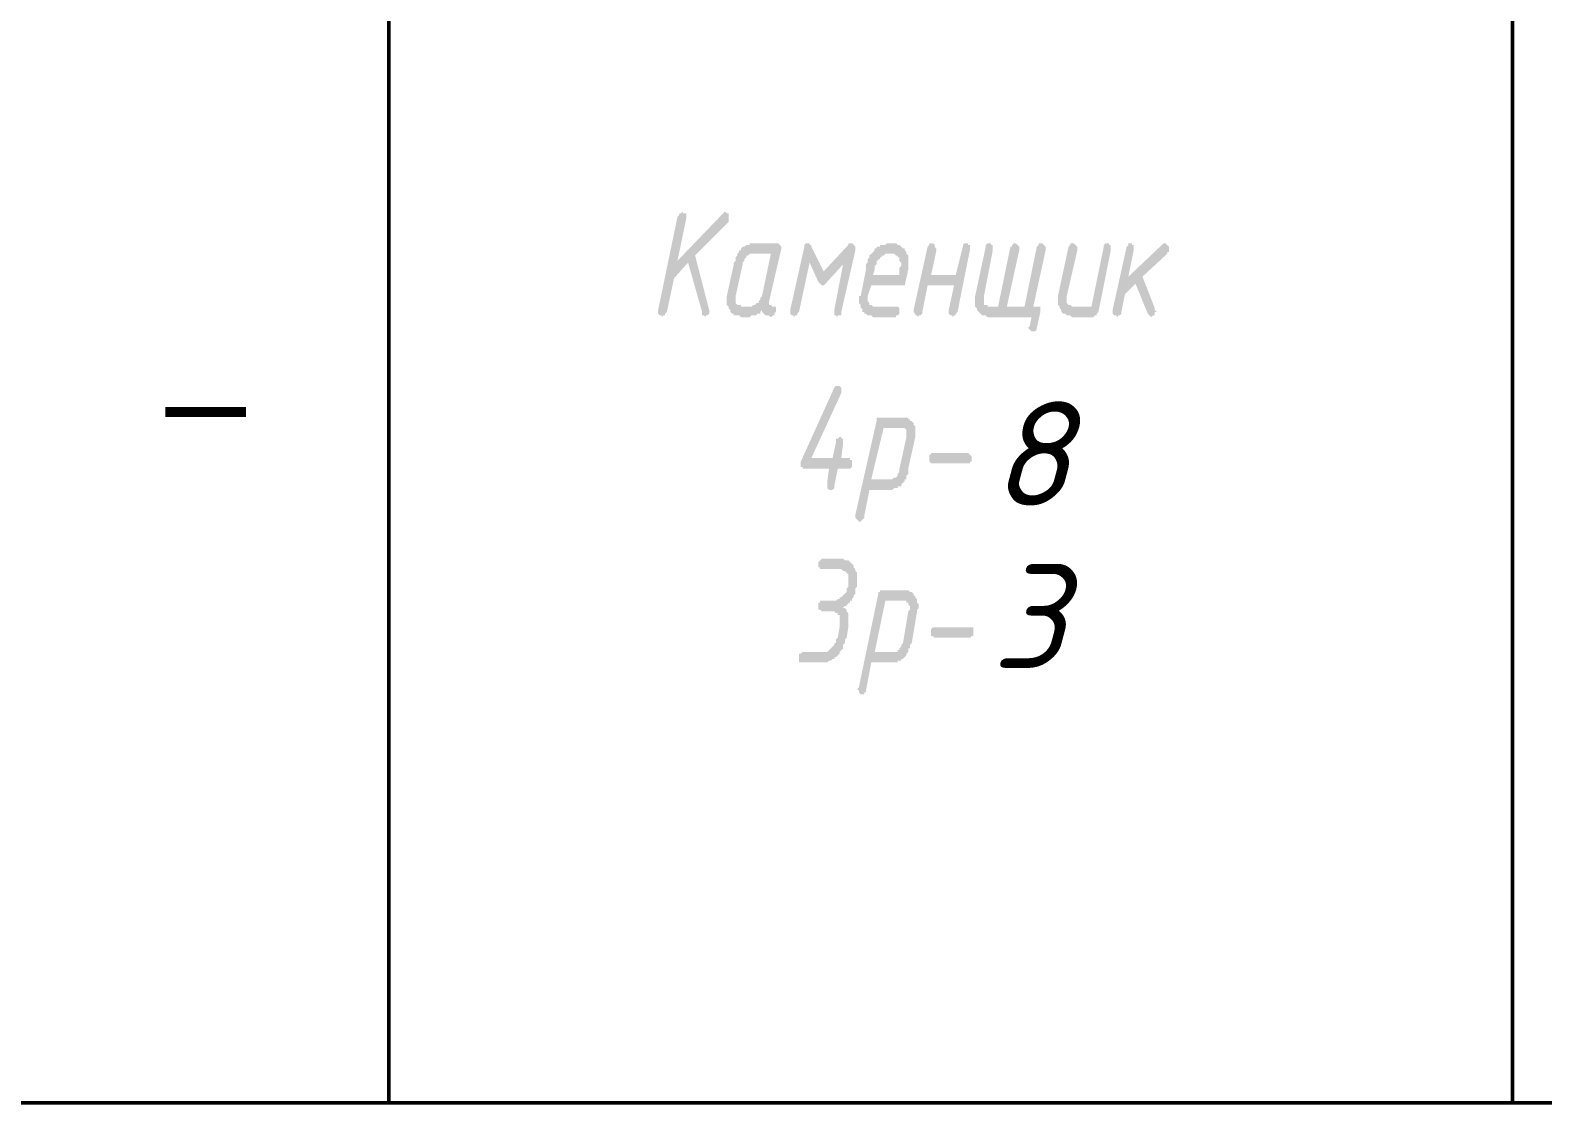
# Model space of a CAD drawing. Header units: millimetres. Extents: x 2279 to 5236, y 896 to 2828.
# Drawn here: x 4141.61 to 4177.96, y 1819.5 to 1845.27 of the extents above; entities that cross this region are included whole.
import ezdxf

# ---------------------------------------------------------------- set-up
doc = ezdxf.new("R2010")
doc.units = ezdxf.units.MM
doc.layers.add('PDF _!!ТОНКАЯ', color=7, linetype='Continuous')
doc.layers.add('PDF _Текст', color=7, linetype='Continuous')
doc.styles.add('PDF Arial', font='arial.ttf')
doc.styles.add('PDF ISOCPEUR Italic', font='isocpeui.ttf')

msp = doc.modelspace()

# ---------------------------------------------------------------- hatches: boundary and pattern name
at = {"layer": 'PDF _!!ТОНКАЯ', "transparency": 33554559}
for points in [[(4157.415, 1839.685), (4157.076, 1839.304), (4156.907, 1838.5), (4156.864, 1838.458), (4156.864, 1838.415), (4156.822, 1838.415), (4156.822, 1838.415), (4156.78, 1838.373), (4156.78, 1838.415), (4156.737, 1838.415), (4156.737, 1838.415), (4156.695, 1838.458), (4156.695, 1838.5), (4156.695, 1838.5), (4156.695, 1838.542), (4156.695, 1838.542), (4157.161, 1840.786), (4157.203, 1840.828), (4157.203, 1840.871), (4157.245, 1840.871), (4157.245, 1840.871), (4157.288, 1840.913), (4157.288, 1840.871), (4157.33, 1840.871), (4157.372, 1840.871), (4157.372, 1840.828), (4157.372, 1840.786), (4157.372, 1840.786), (4157.372, 1840.744), (4157.372, 1840.744), (4157.161, 1839.728), (4158.261, 1840.871), (4158.261, 1840.871), (4158.304, 1840.913), (4158.304, 1840.913), (4158.346, 1840.871), (4158.346, 1840.871), (4158.388, 1840.871), (4158.388, 1840.828), (4158.388, 1840.786), (4158.388, 1840.786), (4158.388, 1840.744), (4158.388, 1840.701), (4158.388, 1840.659), (4157.584, 1839.855), (4157.923, 1838.542), (4157.923, 1838.5), (4157.923, 1838.5), (4157.923, 1838.458), (4157.923, 1838.458), (4157.88, 1838.415), (4157.88, 1838.415), (4157.838, 1838.415), (4157.838, 1838.373), (4157.796, 1838.415), (4157.753, 1838.415), (4157.753, 1838.415), (4157.753, 1838.458), (4157.753, 1838.5)], [(4161.14, 1839.643), (4160.717, 1839.177), (4160.717, 1839.177), (4160.675, 1839.135), (4160.632, 1839.135), (4160.632, 1839.135), (4160.59, 1839.177), (4160.59, 1839.177), (4160.548, 1839.22), (4160.336, 1839.685), (4160.082, 1838.5), (4160.039, 1838.458), (4160.039, 1838.415), (4160.039, 1838.415), (4159.997, 1838.415), (4159.955, 1838.373), (4159.955, 1838.415), (4159.912, 1838.415), (4159.912, 1838.415), (4159.87, 1838.458), (4159.87, 1838.5), (4159.87, 1838.5), (4159.87, 1838.542), (4159.87, 1838.542), (4160.209, 1840.066), (4160.209, 1840.066), (4160.209, 1840.109), (4160.251, 1840.151), (4160.294, 1840.151), (4160.294, 1840.151), (4160.336, 1840.151), (4160.336, 1840.109), (4160.378, 1840.109), (4160.378, 1840.066), (4160.675, 1839.474), (4161.267, 1840.109), (4161.267, 1840.151), (4161.31, 1840.151), (4161.31, 1840.151), (4161.352, 1840.151), (4161.394, 1840.109), (4161.394, 1840.109), (4161.437, 1840.066), (4161.437, 1840.066), (4161.437, 1840.024), (4161.437, 1839.982), (4161.437, 1839.982), (4161.098, 1838.5), (4161.098, 1838.458), (4161.098, 1838.415), (4161.056, 1838.415), (4161.013, 1838.415), (4161.013, 1838.373), (4160.971, 1838.415), (4160.971, 1838.415), (4160.929, 1838.415), (4160.929, 1838.458), (4160.929, 1838.5), (4160.929, 1838.5), (4160.929, 1838.542), (4160.929, 1838.542)], [(4163.807, 1839.135), (4163.172, 1839.135), (4163.045, 1838.5), (4163.045, 1838.458), (4163.003, 1838.415), (4163.003, 1838.415), (4162.961, 1838.415), (4162.961, 1838.373), (4162.918, 1838.415), (4162.876, 1838.415), (4162.876, 1838.415), (4162.876, 1838.458), (4162.834, 1838.5), (4162.834, 1838.5), (4162.834, 1838.542), (4162.834, 1838.542), (4163.172, 1840.066), (4163.172, 1840.066), (4163.215, 1840.109), (4163.215, 1840.151), (4163.257, 1840.151), (4163.257, 1840.151), (4163.299, 1840.151), (4163.342, 1840.109), (4163.342, 1840.109), (4163.342, 1840.066), (4163.384, 1840.024), (4163.384, 1840.024), (4163.384, 1839.982), (4163.384, 1839.982), (4163.257, 1839.389), (4163.85, 1839.389), (4164.019, 1840.066), (4164.019, 1840.066), (4164.019, 1840.109), (4164.061, 1840.151), (4164.061, 1840.151), (4164.104, 1840.151), (4164.146, 1840.151), (4164.146, 1840.109), (4164.188, 1840.109), (4164.188, 1840.066), (4164.188, 1840.066), (4164.188, 1840.024), (4164.188, 1839.982), (4164.188, 1839.982), (4163.892, 1838.5), (4163.85, 1838.458), (4163.85, 1838.415), (4163.807, 1838.415), (4163.807, 1838.415), (4163.765, 1838.373), (4163.765, 1838.415), (4163.723, 1838.415), (4163.723, 1838.415), (4163.68, 1838.458), (4163.68, 1838.5), (4163.68, 1838.5), (4163.68, 1838.542), (4163.68, 1838.542)], [(4165.67, 1838.373), (4164.612, 1838.373), (4164.569, 1838.415), (4164.569, 1838.415), (4164.527, 1838.415), (4164.485, 1838.415), (4164.485, 1838.415), (4164.442, 1838.458), (4164.442, 1838.458), (4164.4, 1838.5), (4164.4, 1838.5), (4164.358, 1838.542), (4164.358, 1838.585), (4164.358, 1838.585), (4164.315, 1838.627), (4164.315, 1838.669), (4164.315, 1838.712), (4164.315, 1838.754), (4164.315, 1838.796), (4164.315, 1838.796), (4164.315, 1838.839), (4164.315, 1838.881), (4164.315, 1838.881), (4164.569, 1840.066), (4164.569, 1840.066), (4164.569, 1840.109), (4164.612, 1840.151), (4164.654, 1840.151), (4164.654, 1840.151), (4164.696, 1840.151), (4164.696, 1840.109), (4164.739, 1840.109), (4164.739, 1840.066), (4164.739, 1840.024), (4164.739, 1840.024), (4164.739, 1839.982), (4164.739, 1839.982), (4164.527, 1838.881), (4164.527, 1838.839), (4164.527, 1838.796), (4164.527, 1838.796), (4164.527, 1838.754), (4164.527, 1838.754), (4164.527, 1838.712), (4164.527, 1838.669), (4164.569, 1838.669), (4164.612, 1838.669), (4164.612, 1838.627), (4164.654, 1838.627), (4164.654, 1838.627), (4164.866, 1838.627), (4165.162, 1840.066), (4165.204, 1840.066), (4165.204, 1840.109), (4165.247, 1840.151), (4165.247, 1840.151), (4165.289, 1840.151), (4165.289, 1840.151), (4165.331, 1840.109), (4165.331, 1840.109), (4165.374, 1840.066), (4165.374, 1840.024), (4165.374, 1840.024), (4165.374, 1839.982), (4165.374, 1839.982), (4165.077, 1838.627), (4165.501, 1838.627), (4165.797, 1840.066), (4165.797, 1840.066), (4165.839, 1840.109), (4165.839, 1840.151), (4165.882, 1840.151), (4165.882, 1840.151), (4165.924, 1840.151), (4165.966, 1840.109), (4165.966, 1840.109), (4166.009, 1840.066), (4166.009, 1840.024), (4166.009, 1840.024), (4166.009, 1839.982), (4166.009, 1839.982), (4165.712, 1838.627), (4165.797, 1838.627), (4165.839, 1838.627), (4165.882, 1838.627), (4165.882, 1838.585), (4165.882, 1838.585), (4165.882, 1838.542), (4165.882, 1838.5), (4165.797, 1838.119), (4165.797, 1838.077), (4165.755, 1838.034), (4165.755, 1838.034), (4165.712, 1838.034), (4165.712, 1838.034), (4165.67, 1838.034), (4165.67, 1838.034), (4165.628, 1838.077), (4165.628, 1838.077), (4165.585, 1838.119), (4165.585, 1838.119), (4165.628, 1838.161), (4165.628, 1838.161)], [(4167.406, 1840.066), (4167.406, 1840.066), (4167.406, 1840.109), (4167.448, 1840.151), (4167.49, 1840.151), (4167.49, 1840.151), (4167.533, 1840.151), (4167.533, 1840.109), (4167.575, 1840.109), (4167.575, 1840.066), (4167.575, 1840.066), (4167.575, 1840.024), (4167.575, 1839.982), (4167.575, 1839.982), (4167.279, 1838.5), (4167.279, 1838.5), (4167.236, 1838.458), (4167.236, 1838.415), (4167.194, 1838.415), (4167.194, 1838.415), (4167.152, 1838.373), (4167.152, 1838.373), (4166.644, 1838.373), (4166.601, 1838.415), (4166.559, 1838.415), (4166.517, 1838.415), (4166.517, 1838.415), (4166.474, 1838.458), (4166.474, 1838.458), (4166.432, 1838.458), (4166.39, 1838.5), (4166.39, 1838.5), (4166.39, 1838.542), (4166.347, 1838.585), (4166.347, 1838.585), (4166.347, 1838.627), (4166.305, 1838.669), (4166.305, 1838.712), (4166.305, 1838.754), (4166.305, 1838.796), (4166.305, 1838.796), (4166.305, 1838.839), (4166.305, 1838.881), (4166.305, 1838.881), (4166.559, 1840.066), (4166.559, 1840.066), (4166.601, 1840.109), (4166.601, 1840.151), (4166.644, 1840.151), (4166.644, 1840.151), (4166.686, 1840.151), (4166.728, 1840.109), (4166.728, 1840.109), (4166.771, 1840.066), (4166.771, 1840.066), (4166.771, 1840.024), (4166.771, 1839.982), (4166.771, 1839.982), (4166.517, 1838.881), (4166.517, 1838.839), (4166.517, 1838.796), (4166.517, 1838.796), (4166.517, 1838.754), (4166.517, 1838.754), (4166.517, 1838.712), (4166.559, 1838.669), (4166.559, 1838.669), (4166.601, 1838.669), (4166.644, 1838.627), (4166.644, 1838.627), (4166.686, 1838.627), (4167.109, 1838.627)], [(4168.168, 1839.177), (4167.914, 1838.923), (4167.829, 1838.5), (4167.829, 1838.458), (4167.787, 1838.415), (4167.787, 1838.415), (4167.744, 1838.415), (4167.744, 1838.373), (4167.702, 1838.415), (4167.66, 1838.415), (4167.66, 1838.415), (4167.617, 1838.458), (4167.617, 1838.5), (4167.617, 1838.5), (4167.617, 1838.542), (4167.617, 1838.542), (4167.956, 1840.066), (4167.956, 1840.066), (4167.998, 1840.109), (4167.998, 1840.151), (4168.041, 1840.151), (4168.041, 1840.151), (4168.083, 1840.151), (4168.083, 1840.109), (4168.125, 1840.109), (4168.125, 1840.066), (4168.125, 1840.066), (4168.125, 1840.024), (4168.125, 1839.982), (4168.125, 1839.982), (4167.998, 1839.347), (4168.803, 1840.109), (4168.845, 1840.151), (4168.887, 1840.151), (4168.887, 1840.151), (4168.887, 1840.151), (4168.93, 1840.109), (4168.93, 1840.109), (4168.972, 1840.066), (4168.972, 1840.024), (4168.972, 1840.024), (4168.972, 1839.982), (4168.972, 1839.939), (4168.93, 1839.939), (4168.93, 1839.897), (4168.337, 1839.347), (4168.633, 1838.585), (4168.633, 1838.542), (4168.676, 1838.5), (4168.633, 1838.5), (4168.633, 1838.458), (4168.633, 1838.415), (4168.591, 1838.415), (4168.591, 1838.415), (4168.549, 1838.373), (4168.506, 1838.415), (4168.506, 1838.415), (4168.464, 1838.458), (4168.464, 1838.458)], [(4161.098, 1834.986), (4161.267, 1834.986), (4161.31, 1834.986), (4161.31, 1834.944), (4161.352, 1834.944), (4161.352, 1834.901), (4161.352, 1834.901), (4161.352, 1834.859), (4161.352, 1834.817), (4161.352, 1834.774), (4161.352, 1834.774), (4161.31, 1834.732), (4161.267, 1834.732), (4161.267, 1834.732), (4161.013, 1834.732), (4160.929, 1834.309), (4160.929, 1834.266), (4160.929, 1834.266), (4160.886, 1834.224), (4160.844, 1834.224), (4160.844, 1834.224), (4160.802, 1834.224), (4160.802, 1834.224), (4160.759, 1834.266), (4160.759, 1834.266), (4160.759, 1834.309), (4160.759, 1834.351), (4160.759, 1834.393), (4160.759, 1834.393), (4160.802, 1834.732), (4160.209, 1834.732), (4160.209, 1834.732), (4160.166, 1834.732), (4160.166, 1834.774), (4160.124, 1834.774), (4160.124, 1834.817), (4160.124, 1834.859), (4160.124, 1834.901), (4160.124, 1834.901), (4160.929, 1836.679), (4160.929, 1836.679), (4160.971, 1836.722), (4161.013, 1836.722), (4161.013, 1836.722), (4161.056, 1836.722), (4161.056, 1836.722), (4161.098, 1836.679), (4161.098, 1836.679), (4161.098, 1836.637), (4161.098, 1836.595), (4161.098, 1836.552), (4161.098, 1836.552), (4160.378, 1834.986), (4160.886, 1834.986), (4160.971, 1835.367), (4160.971, 1835.409), (4160.971, 1835.452), (4161.013, 1835.452), (4161.056, 1835.494), (4161.056, 1835.494), (4161.098, 1835.494), (4161.098, 1835.452), (4161.14, 1835.452), (4161.14, 1835.409), (4161.14, 1835.367), (4161.14, 1835.367), (4161.14, 1835.325), (4161.14, 1835.325)], [(4164.146, 1834.859), (4163.299, 1834.859), (4163.257, 1834.859), (4163.257, 1834.859), (4163.215, 1834.901), (4163.215, 1834.901), (4163.215, 1834.944), (4163.215, 1834.986), (4163.215, 1835.028), (4163.215, 1835.028), (4163.215, 1835.071), (4163.257, 1835.071), (4163.257, 1835.113), (4163.299, 1835.113), (4164.146, 1835.113), (4164.146, 1835.113), (4164.188, 1835.071), (4164.188, 1835.071), (4164.231, 1835.028), (4164.231, 1835.028), (4164.231, 1834.986), (4164.231, 1834.944), (4164.231, 1834.901), (4164.188, 1834.901), (4164.188, 1834.859), (4164.146, 1834.859), (4164.146, 1834.859)], [(4161.14, 1831.388), (4161.183, 1831.388), (4161.183, 1831.388), (4161.225, 1831.345), (4161.225, 1831.345), (4161.225, 1831.303), (4161.267, 1831.261), (4161.267, 1831.218), (4161.267, 1831.176), (4161.267, 1831.134), (4161.267, 1831.091), (4161.267, 1831.091), (4161.267, 1831.049), (4161.267, 1831.007), (4161.267, 1830.964), (4161.267, 1830.922), (4161.225, 1830.668), (4161.183, 1830.626), (4161.183, 1830.583), (4161.183, 1830.583), (4161.183, 1830.541), (4161.14, 1830.499), (4161.14, 1830.456), (4161.14, 1830.414), (4161.098, 1830.372), (4161.098, 1830.372), (4161.056, 1830.329), (4161.056, 1830.287), (4161.056, 1830.287), (4161.013, 1830.245), (4161.013, 1830.245), (4160.971, 1830.202), (4160.929, 1830.202), (4160.929, 1830.16), (4160.886, 1830.16), (4160.886, 1830.16), (4160.844, 1830.118), (4160.844, 1830.118), (4160.802, 1830.118), (4160.759, 1830.075), (4160.759, 1830.075), (4160.717, 1830.075), (4160.675, 1830.075), (4160.675, 1830.075), (4160.632, 1830.075), (4160.59, 1830.075), (4160.548, 1830.075), (4160.548, 1830.075), (4160.166, 1830.075), (4160.124, 1830.075), (4160.124, 1830.075), (4160.082, 1830.075), (4160.082, 1830.118), (4160.082, 1830.16), (4160.082, 1830.202), (4160.082, 1830.245), (4160.082, 1830.245), (4160.082, 1830.287), (4160.124, 1830.287), (4160.124, 1830.287), (4160.166, 1830.329), (4160.59, 1830.329), (4160.632, 1830.329), (4160.675, 1830.329), (4160.717, 1830.329), (4160.717, 1830.329), (4160.759, 1830.329), (4160.802, 1830.372), (4160.802, 1830.372), (4160.844, 1830.414), (4160.844, 1830.414), (4160.886, 1830.456), (4160.886, 1830.456), (4160.929, 1830.499), (4160.929, 1830.541), (4160.971, 1830.541), (4160.971, 1830.583), (4160.971, 1830.626), (4161.013, 1830.668), (4161.013, 1830.668), (4161.056, 1830.922), (4161.056, 1830.964), (4161.056, 1831.007), (4161.056, 1831.049), (4161.056, 1831.091), (4161.056, 1831.134), (4161.056, 1831.134), (4161.056, 1831.176), (4161.056, 1831.218), (4161.013, 1831.218), (4161.013, 1831.261), (4161.013, 1831.261), (4160.971, 1831.261), (4160.929, 1831.303), (4160.929, 1831.303), (4160.886, 1831.303), (4160.844, 1831.303), (4160.844, 1831.303), (4160.632, 1831.303), (4160.632, 1831.303), (4160.59, 1831.345), (4160.548, 1831.345), (4160.548, 1831.388), (4160.548, 1831.388), (4160.548, 1831.43), (4160.548, 1831.472), (4160.548, 1831.515), (4160.59, 1831.515), (4160.59, 1831.557), (4160.632, 1831.557), (4160.632, 1831.557), (4160.886, 1831.557), (4160.929, 1831.557), (4160.929, 1831.557), (4160.971, 1831.557), (4161.013, 1831.599), (4161.013, 1831.599), (4161.056, 1831.599), (4161.056, 1831.642), (4161.098, 1831.642), (4161.14, 1831.684), (4161.14, 1831.684), (4161.183, 1831.726), (4161.183, 1831.726), (4161.225, 1831.769), (4161.225, 1831.811), (4161.225, 1831.853), (4161.267, 1831.896), (4161.267, 1831.896), (4161.267, 1831.938), (4161.267, 1831.98), (4161.267, 1832.023), (4161.267, 1832.065), (4161.267, 1832.065), (4161.267, 1832.107), (4161.267, 1832.15), (4161.267, 1832.192), (4161.267, 1832.192), (4161.225, 1832.234), (4161.225, 1832.234), (4161.183, 1832.277), (4161.183, 1832.277), (4161.14, 1832.277), (4161.098, 1832.319), (4161.098, 1832.319), (4161.056, 1832.319), (4161.056, 1832.319), (4160.632, 1832.319), (4160.632, 1832.319), (4160.59, 1832.319), (4160.59, 1832.361), (4160.548, 1832.361), (4160.548, 1832.404), (4160.548, 1832.446), (4160.548, 1832.488), (4160.548, 1832.488), (4160.59, 1832.531), (4160.59, 1832.531), (4160.632, 1832.573), (4160.632, 1832.573), (4161.098, 1832.573), (4161.14, 1832.573), (4161.14, 1832.573), (4161.183, 1832.531), (4161.225, 1832.531), (4161.225, 1832.531), (4161.267, 1832.531), (4161.31, 1832.488), (4161.31, 1832.488), (4161.352, 1832.446), (4161.352, 1832.446), (4161.394, 1832.404), (4161.394, 1832.361), (4161.394, 1832.361), (4161.437, 1832.319), (4161.437, 1832.319), (4161.437, 1832.277), (4161.479, 1832.234), (4161.479, 1832.192), (4161.479, 1832.15), (4161.479, 1832.107), (4161.479, 1832.065), (4161.479, 1832.065), (4161.479, 1832.023), (4161.479, 1831.98), (4161.479, 1831.938), (4161.479, 1831.938), (4161.479, 1831.896), (4161.437, 1831.853), (4161.437, 1831.811), (4161.437, 1831.769), (4161.437, 1831.726), (4161.394, 1831.684), (4161.394, 1831.684), (4161.394, 1831.642), (4161.352, 1831.599), (4161.352, 1831.557), (4161.31, 1831.557), (4161.31, 1831.515), (4161.267, 1831.515), (4161.267, 1831.472), (4161.225, 1831.472), (4161.225, 1831.43), (4161.183, 1831.43), (4161.183, 1831.43), (4161.14, 1831.388)], [(4164.188, 1830.668), (4163.342, 1830.668), (4163.342, 1830.668), (4163.299, 1830.71), (4163.257, 1830.71), (4163.257, 1830.753), (4163.257, 1830.795), (4163.257, 1830.795), (4163.257, 1830.837), (4163.257, 1830.88), (4163.299, 1830.922), (4163.299, 1830.922), (4163.342, 1830.922), (4163.342, 1830.922), (4164.188, 1830.922), (4164.231, 1830.922), (4164.231, 1830.922), (4164.273, 1830.922), (4164.273, 1830.88), (4164.273, 1830.837), (4164.273, 1830.795), (4164.273, 1830.753), (4164.273, 1830.753), (4164.273, 1830.71), (4164.231, 1830.71), (4164.188, 1830.668), (4164.188, 1830.668)]]:
    msp.add_hatch(color=256, dxfattribs=at).paths.add_polyline_path(points)
h = msp.add_hatch(color=256, dxfattribs=at)
h.paths.add_polyline_path([(4158.727, 1838.627), (4158.939, 1838.627), (4158.939, 1838.627), (4158.981, 1838.669), (4159.023, 1838.669), (4159.023, 1838.669), (4159.066, 1838.712), (4159.108, 1838.712), (4159.108, 1838.754), (4159.15, 1838.796), (4159.15, 1838.796), (4159.15, 1838.839), (4159.193, 1838.881), (4159.193, 1838.881), (4159.404, 1839.897), (4158.981, 1839.897), (4158.939, 1839.897), (4158.939, 1839.897), (4158.896, 1839.897), (4158.854, 1839.855), (4158.854, 1839.855), (4158.812, 1839.855), (4158.812, 1839.812), (4158.769, 1839.77), (4158.769, 1839.77), (4158.769, 1839.728), (4158.727, 1839.685), (4158.727, 1839.643), (4158.727, 1839.643), (4158.558, 1838.881), (4158.558, 1838.839), (4158.558, 1838.796), (4158.558, 1838.796), (4158.558, 1838.754), (4158.558, 1838.754), (4158.558, 1838.712), (4158.6, 1838.669), (4158.6, 1838.669), (4158.642, 1838.669), (4158.685, 1838.669), (4158.685, 1838.627), (4158.727, 1838.627)], flags=0)
h.paths.add_polyline_path([(4158.685, 1838.373), (4158.642, 1838.415), (4158.6, 1838.415), (4158.558, 1838.415), (4158.558, 1838.415), (4158.515, 1838.415), (4158.515, 1838.458), (4158.473, 1838.458), (4158.431, 1838.5), (4158.431, 1838.5), (4158.431, 1838.542), (4158.388, 1838.585), (4158.388, 1838.585), (4158.388, 1838.627), (4158.346, 1838.669), (4158.346, 1838.712), (4158.346, 1838.754), (4158.346, 1838.796), (4158.346, 1838.796), (4158.346, 1838.839), (4158.346, 1838.881), (4158.346, 1838.881), (4158.515, 1839.643), (4158.515, 1839.685), (4158.558, 1839.728), (4158.558, 1839.77), (4158.558, 1839.812), (4158.6, 1839.855), (4158.6, 1839.855), (4158.6, 1839.897), (4158.642, 1839.939), (4158.642, 1839.982), (4158.685, 1839.982), (4158.685, 1840.024), (4158.685, 1840.024), (4158.685, 1840.024), (4158.727, 1840.066), (4158.727, 1840.066), (4158.769, 1840.066), (4158.812, 1840.109), (4158.812, 1840.109), (4158.854, 1840.109), (4158.896, 1840.109), (4158.896, 1840.151), (4158.939, 1840.151), (4158.981, 1840.151), (4159.023, 1840.151), (4159.023, 1840.151), (4159.574, 1840.151), (4159.574, 1840.151), (4159.616, 1840.109), (4159.616, 1840.109), (4159.658, 1840.066), (4159.658, 1840.024), (4159.658, 1840.024), (4159.362, 1838.754), (4159.362, 1838.754), (4159.362, 1838.754), (4159.362, 1838.712), (4159.362, 1838.669), (4159.404, 1838.669), (4159.447, 1838.627), (4159.447, 1838.627), (4159.489, 1838.627), (4159.489, 1838.627), (4159.531, 1838.627), (4159.531, 1838.585), (4159.531, 1838.542), (4159.531, 1838.5), (4159.531, 1838.5), (4159.489, 1838.458), (4159.489, 1838.415), (4159.447, 1838.415), (4159.447, 1838.415), (4159.404, 1838.373), (4159.404, 1838.373), (4159.362, 1838.415), (4159.32, 1838.415), (4159.277, 1838.415), (4159.277, 1838.415), (4159.235, 1838.458), (4159.235, 1838.458), (4159.193, 1838.5), (4159.193, 1838.5), (4159.193, 1838.542), (4159.15, 1838.5), (4159.15, 1838.5), (4159.15, 1838.458), (4159.108, 1838.458), (4159.066, 1838.458), (4159.066, 1838.415), (4159.023, 1838.415), (4158.981, 1838.415), (4158.981, 1838.415), (4158.939, 1838.415), (4158.896, 1838.373), (4158.854, 1838.373)], flags=0)
h = msp.add_hatch(color=256, dxfattribs=at)
h.paths.add_polyline_path([(4162.495, 1839.516), (4162.495, 1839.558), (4162.537, 1839.601), (4162.537, 1839.643), (4162.537, 1839.643), (4162.537, 1839.685), (4162.495, 1839.728), (4162.495, 1839.77), (4162.495, 1839.77), (4162.495, 1839.812), (4162.453, 1839.812), (4162.453, 1839.855), (4162.41, 1839.855), (4162.41, 1839.855), (4162.368, 1839.897), (4162.326, 1839.897), (4162.283, 1839.897), (4162.283, 1839.897), (4162.241, 1839.897), (4162.199, 1839.897), (4162.199, 1839.897), (4162.156, 1839.897), (4162.114, 1839.855), (4162.114, 1839.855), (4162.072, 1839.855), (4162.072, 1839.812), (4162.029, 1839.812), (4162.029, 1839.77), (4161.987, 1839.77), (4161.987, 1839.728), (4161.945, 1839.728), (4161.945, 1839.685), (4161.945, 1839.643), (4161.902, 1839.601), (4161.902, 1839.601), (4161.902, 1839.558), (4161.902, 1839.516), (4161.86, 1839.389), (4162.495, 1839.389)], flags=0)
h.paths.add_polyline_path([(4162.707, 1839.516), (4162.622, 1839.135), (4161.818, 1839.135), (4161.733, 1838.881), (4161.733, 1838.839), (4161.733, 1838.796), (4161.733, 1838.796), (4161.733, 1838.754), (4161.733, 1838.754), (4161.775, 1838.712), (4161.775, 1838.669), (4161.818, 1838.669), (4161.818, 1838.669), (4161.86, 1838.627), (4161.902, 1838.627), (4161.902, 1838.627), (4162.41, 1838.627), (4162.41, 1838.627), (4162.453, 1838.627), (4162.453, 1838.627), (4162.495, 1838.585), (4162.495, 1838.542), (4162.495, 1838.5), (4162.495, 1838.5), (4162.495, 1838.458), (4162.453, 1838.415), (4162.453, 1838.415), (4162.41, 1838.415), (4162.41, 1838.373), (4161.86, 1838.373), (4161.818, 1838.415), (4161.775, 1838.415), (4161.775, 1838.415), (4161.733, 1838.415), (4161.691, 1838.458), (4161.691, 1838.458), (4161.648, 1838.458), (4161.648, 1838.5), (4161.606, 1838.5), (4161.606, 1838.542), (4161.606, 1838.585), (4161.564, 1838.585), (4161.564, 1838.627), (4161.564, 1838.669), (4161.521, 1838.712), (4161.521, 1838.754), (4161.521, 1838.796), (4161.521, 1838.796), (4161.521, 1838.839), (4161.521, 1838.881), (4161.564, 1838.881), (4161.691, 1839.516), (4161.691, 1839.558), (4161.691, 1839.601), (4161.691, 1839.643), (4161.733, 1839.685), (4161.733, 1839.728), (4161.733, 1839.77), (4161.775, 1839.812), (4161.775, 1839.812), (4161.775, 1839.855), (4161.818, 1839.897), (4161.818, 1839.897), (4161.86, 1839.939), (4161.86, 1839.939), (4161.902, 1839.982), (4161.902, 1839.982), (4161.902, 1840.024), (4161.945, 1840.024), (4161.945, 1840.066), (4161.987, 1840.066), (4162.029, 1840.066), (4162.029, 1840.109), (4162.072, 1840.109), (4162.114, 1840.109), (4162.114, 1840.109), (4162.156, 1840.109), (4162.199, 1840.151), (4162.241, 1840.151), (4162.241, 1840.151), (4162.283, 1840.151), (4162.326, 1840.151), (4162.368, 1840.151), (4162.41, 1840.151), (4162.41, 1840.151), (4162.453, 1840.109), (4162.495, 1840.109), (4162.495, 1840.109), (4162.537, 1840.066), (4162.537, 1840.066), (4162.58, 1840.024), (4162.622, 1840.024), (4162.622, 1840.024), (4162.622, 1839.982), (4162.664, 1839.939), (4162.664, 1839.897), (4162.664, 1839.897), (4162.707, 1839.855), (4162.707, 1839.812), (4162.707, 1839.77), (4162.707, 1839.728), (4162.707, 1839.685), (4162.707, 1839.685), (4162.707, 1839.643), (4162.707, 1839.601), (4162.707, 1839.558), (4162.707, 1839.558), (4162.707, 1839.516)], flags=0)
h = msp.add_hatch(color=256, dxfattribs=at)
h.paths.add_polyline_path([(4161.945, 1835.875), (4161.945, 1835.917), (4161.945, 1835.96), (4161.987, 1835.96), (4161.987, 1835.96), (4162.029, 1835.96), (4162.58, 1835.96), (4162.622, 1835.96), (4162.622, 1835.96), (4162.664, 1835.96), (4162.707, 1835.96), (4162.707, 1835.917), (4162.749, 1835.917), (4162.749, 1835.875), (4162.791, 1835.875), (4162.791, 1835.875), (4162.834, 1835.833), (4162.834, 1835.79), (4162.834, 1835.79), (4162.876, 1835.748), (4162.876, 1835.706), (4162.876, 1835.663), (4162.876, 1835.621), (4162.876, 1835.579), (4162.876, 1835.579), (4162.876, 1835.536), (4162.876, 1835.494), (4162.876, 1835.494), (4162.707, 1834.732), (4162.707, 1834.69), (4162.707, 1834.647), (4162.707, 1834.605), (4162.664, 1834.563), (4162.664, 1834.52), (4162.664, 1834.478), (4162.622, 1834.478), (4162.622, 1834.436), (4162.58, 1834.393), (4162.58, 1834.393), (4162.537, 1834.351), (4162.537, 1834.351), (4162.537, 1834.309), (4162.495, 1834.309), (4162.453, 1834.309), (4162.453, 1834.266), (4162.41, 1834.266), (4162.41, 1834.266), (4162.368, 1834.266), (4162.326, 1834.224), (4162.283, 1834.224), (4162.283, 1834.224), (4162.241, 1834.224), (4162.199, 1834.224), (4161.775, 1834.224), (4161.648, 1833.589), (4161.648, 1833.547), (4161.606, 1833.504), (4161.606, 1833.504), (4161.564, 1833.462), (4161.564, 1833.462), (4161.521, 1833.462), (4161.479, 1833.504), (4161.479, 1833.504), (4161.437, 1833.547), (4161.437, 1833.589), (4161.437, 1833.589), (4161.437, 1833.631), (4161.437, 1833.631)], flags=0)
h.paths.add_polyline_path([(4162.114, 1835.706), (4161.818, 1834.478), (4162.241, 1834.478), (4162.283, 1834.478), (4162.326, 1834.478), (4162.326, 1834.478), (4162.368, 1834.52), (4162.41, 1834.52), (4162.41, 1834.52), (4162.453, 1834.563), (4162.453, 1834.563), (4162.453, 1834.605), (4162.495, 1834.647), (4162.495, 1834.69), (4162.495, 1834.69), (4162.495, 1834.732), (4162.664, 1835.494), (4162.664, 1835.536), (4162.664, 1835.536), (4162.664, 1835.579), (4162.664, 1835.621), (4162.664, 1835.621), (4162.664, 1835.663), (4162.664, 1835.663), (4162.622, 1835.706), (4162.622, 1835.706), (4162.58, 1835.706), (4162.537, 1835.706), (4162.537, 1835.706)], flags=0)
h = msp.add_hatch(color=256, dxfattribs=at)
h.paths.add_polyline_path([(4161.987, 1831.726), (4161.987, 1831.769), (4162.029, 1831.769), (4162.029, 1831.811), (4162.072, 1831.811), (4162.072, 1831.811), (4162.622, 1831.811), (4162.664, 1831.811), (4162.707, 1831.811), (4162.707, 1831.811), (4162.749, 1831.769), (4162.791, 1831.769), (4162.791, 1831.769), (4162.834, 1831.726), (4162.834, 1831.684), (4162.834, 1831.684), (4162.876, 1831.684), (4162.876, 1831.642), (4162.918, 1831.599), (4162.918, 1831.557), (4162.918, 1831.557), (4162.918, 1831.515), (4162.961, 1831.472), (4162.961, 1831.43), (4162.961, 1831.43), (4162.961, 1831.388), (4162.918, 1831.345), (4162.918, 1831.303), (4162.791, 1830.541), (4162.749, 1830.499), (4162.749, 1830.456), (4162.749, 1830.414), (4162.707, 1830.414), (4162.707, 1830.372), (4162.707, 1830.329), (4162.664, 1830.287), (4162.664, 1830.287), (4162.664, 1830.245), (4162.622, 1830.202), (4162.622, 1830.202), (4162.58, 1830.16), (4162.58, 1830.16), (4162.537, 1830.16), (4162.537, 1830.118), (4162.495, 1830.118), (4162.453, 1830.118), (4162.453, 1830.075), (4162.41, 1830.075), (4162.368, 1830.075), (4162.368, 1830.075), (4162.326, 1830.075), (4162.283, 1830.075), (4162.241, 1830.075), (4161.818, 1830.075), (4161.691, 1829.398), (4161.691, 1829.356), (4161.648, 1829.356), (4161.648, 1829.313), (4161.606, 1829.313), (4161.606, 1829.313), (4161.564, 1829.313), (4161.564, 1829.313), (4161.521, 1829.356), (4161.521, 1829.398), (4161.521, 1829.398), (4161.479, 1829.44), (4161.521, 1829.483), (4161.521, 1829.483)], flags=0)
h.paths.add_polyline_path([(4162.156, 1831.557), (4161.902, 1830.329), (4162.326, 1830.329), (4162.326, 1830.329), (4162.368, 1830.329), (4162.41, 1830.329), (4162.41, 1830.329), (4162.453, 1830.329), (4162.453, 1830.372), (4162.495, 1830.372), (4162.495, 1830.414), (4162.537, 1830.456), (4162.537, 1830.456), (4162.537, 1830.499), (4162.58, 1830.541), (4162.58, 1830.541), (4162.707, 1831.303), (4162.749, 1831.345), (4162.749, 1831.388), (4162.749, 1831.388), (4162.749, 1831.43), (4162.707, 1831.472), (4162.707, 1831.515), (4162.707, 1831.515), (4162.664, 1831.515), (4162.664, 1831.557), (4162.622, 1831.557), (4162.58, 1831.557), (4162.58, 1831.557)], flags=0)

# ---------------------------------------------------------------- linework, layer by layer
at = {"layer": 'PDF _!!ТОНКАЯ', "lineweight": 50}
for points in [[(4272.232, 1819.495), (3975.254, 1819.495), (3975.254, 1941.977), (4282.378, 1941.977), (4282.223, 1912.004), (3975.254, 1912.004)], [(4150.224, 1941.977), (4150.224, 1819.495)], [(4177.233, 1921.995), (4177.233, 1819.495)]]:
    msp.add_lwpolyline(points, dxfattribs=at)
at = {"layer": 'PDF _!!ТОНКАЯ', "lineweight": 25}
msp.add_lwpolyline([(3975.254, 1819.495), (4272.232, 1819.495)], dxfattribs=at)

# ---------------------------------------------------------------- texts
at = {"layer": 'PDF _Текст', "char_height": 2.5, "attachment_point": 7}
for s, insert, style in [('–', (4144.849, 1835.172), 'PDF Arial'), ('8', (4164.693, 1833.843), 'PDF ISOCPEUR Italic'), ('3', (4164.709, 1829.936), 'PDF ISOCPEUR Italic')]:
    msp.add_mtext(s, dxfattribs=dict(at, insert=insert, style=style))

doc.saveas('drawing.dxf')
